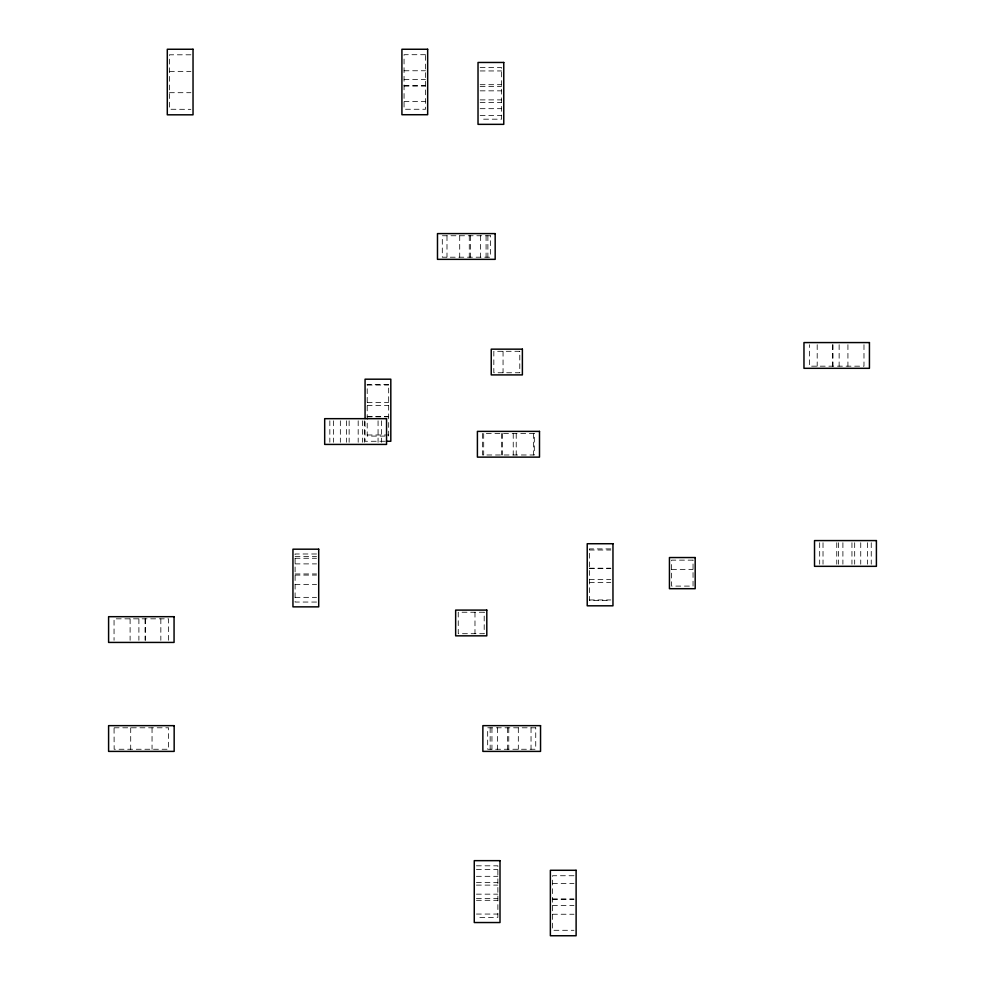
<?xml version="1.0" encoding="UTF-8"?>
<svg xmlns="http://www.w3.org/2000/svg" width="985" height="985" viewBox="0 0 985 985"><rect width="100%" height="100%" fill="white"/><g stroke="black" fill="none" stroke-linecap="round" stroke-linejoin="round"><path stroke-width="0.74" stroke-dasharray="4.92 3.69" d="M190.893 54.803L169.432 54.803L169.432 109.261L190.893 109.347M480.163 67.62L501.624 67.62L501.624 119.185L480.163 119.185M404.059 70.76L425.52 70.76M480.163 70.945L501.624 70.945M169.432 71.363L190.893 71.363M404.059 79.551L425.52 79.551M480.163 84.698L501.624 84.698M404.059 85.781L425.52 85.781M404.059 85.954L425.52 85.954M480.163 86.483L501.624 86.483M480.163 90.842L501.624 90.842M169.432 92.701L190.893 92.701M480.163 99.891L501.624 99.891M404.059 101.492L425.52 101.492M480.163 102.625L501.624 102.625M480.163 108.682L501.624 108.682M480.163 115.43L501.624 115.43M367.208 385.049L388.669 385.049M367.208 402.471L388.669 402.471M367.208 405.451L388.669 405.451M367.208 416.556L388.669 416.556M367.208 416.803L388.669 416.803M367.208 434.988L388.669 434.988M384.753 441.268L365.066 441.268L365.066 421.592M610.823 548.904L589.375 548.904L589.375 600.628L610.823 600.628M589.375 550.012L610.823 550.012M316.554 553.989L295.106 553.989L295.106 602.044L316.554 602.057M295.106 556.463L316.554 556.463M295.106 558.261L316.554 558.261M295.106 563.888L316.554 563.888M589.375 568.197L610.823 568.197M589.375 568.443L610.823 568.443M671.585 569.367L693.046 569.367M295.106 573.96L316.554 573.96M295.106 575.08L316.554 575.08M589.375 579.549L610.823 579.549M589.375 582.529L610.823 582.529M295.106 584.634L316.554 584.634M295.106 597.353L316.554 597.353M589.375 599.951L610.823 599.951M114.149 727.792L168.607 727.792L168.607 749.253L114.149 749.253L114.063 727.792M476.42 865.815L497.868 865.815L497.868 917.38L476.42 917.38M476.42 869.57L497.868 869.57M573.972 875.739L552.511 875.739L552.511 930.296L573.972 930.296M476.42 876.318L497.868 876.318M476.42 882.375L497.868 882.375M552.511 883.508L573.972 883.508M476.42 885.109L497.868 885.109M476.42 894.158L497.868 894.158M476.42 898.517L497.868 898.517M552.511 899.046L573.972 899.046M552.511 899.219L573.972 899.219M476.42 900.302L497.868 900.302M552.511 905.449L573.972 905.449M476.42 914.055L497.868 914.055M552.511 914.24L573.972 914.24M871.245 542.735L871.245 564.183M867.489 542.735L867.489 564.183M863.98 344.713L863.98 366.174L809.424 366.174L809.424 344.713M860.742 542.735L860.742 564.183M854.684 542.735L854.684 564.183M851.951 542.735L851.951 564.183M847.925 344.713L847.925 366.174M842.901 542.735L842.901 564.183M839.134 344.713L839.134 366.174M838.555 542.735L838.555 564.183M836.758 542.735L836.758 564.183M832.904 344.713L832.904 366.174M832.731 344.713L832.731 366.174M823.017 542.735L823.017 564.183M819.68 542.735L819.68 564.183M817.193 344.713L817.193 366.174M533.636 433.523L533.636 454.984M531.038 727.792L531.038 749.253M518.319 727.792L518.319 749.253M516.214 433.523L516.214 454.984M513.234 433.523L513.234 454.984M508.765 727.792L508.765 749.253M507.644 727.792L507.644 749.253M503.052 351.3L503.052 372.761M502.128 433.523L502.128 454.984M501.882 433.523L501.882 454.984M497.573 727.792L497.573 749.253M491.946 727.792L491.946 749.253M490.148 727.792L490.148 749.253M487.883 235.747L487.883 257.208M486.085 235.747L486.085 257.208M483.697 433.523L483.697 454.984M480.458 235.747L480.458 257.208M474.979 612.239L474.979 633.7M470.387 235.747L470.387 257.208M469.279 235.747L469.279 257.208M459.712 235.747L459.712 257.208M446.993 235.747L446.993 257.208M381.404 420.817L381.404 442.265M378.068 420.817L378.068 442.265M364.327 420.817L364.327 442.265M362.529 420.817L362.529 442.265M358.183 420.817L358.183 442.265M349.133 420.817L349.133 442.265M346.4 420.817L346.4 442.265M340.342 420.817L340.342 442.265M333.595 420.817L333.595 442.265M329.84 420.817L329.84 442.265M168.607 640.287L168.607 618.826L114.051 618.826L114.051 640.287M160.838 618.826L160.838 640.287M152.047 727.792L152.047 749.253M145.3 618.826L145.3 640.287M145.127 618.826L145.127 640.287M138.897 618.826L138.897 640.287M130.709 727.792L130.709 749.253M130.106 618.826L130.106 640.287M425.52 54.704L404.059 54.704L404.059 109.261L425.52 109.261L425.52 54.704M490.358 235.747L442.302 235.747L442.302 257.208L490.358 257.208L490.358 235.747M519.784 351.3L493.83 351.3L493.83 372.761L519.784 372.761L519.784 351.3M388.669 384.372L367.208 384.372L367.208 436.096L388.669 436.096L388.669 384.372M534.313 433.523L482.588 433.523L482.588 454.984L534.313 454.984L534.313 433.523M693.046 560.145L671.585 560.145L671.585 586.1L693.046 586.1L693.046 560.145M484.201 612.239L458.247 612.239L458.247 633.7L484.201 633.7L484.201 612.239M535.729 727.792L487.673 727.792L487.673 749.253L535.729 749.253L535.741 727.792"/><path stroke-width="1.48" d="M386.268 441.268L390.811 441.268L390.811 379.188L365.066 379.188L365.066 418.563M193.035 49.25L167.29 49.25L167.29 114.814L193.035 114.814L193.035 49.25M427.662 49.25L401.917 49.25L401.917 114.716L427.662 114.716L427.662 49.25M503.766 62.461L478.02 62.461L478.02 124.344L503.766 124.344L503.766 62.461M495.172 233.605L437.488 233.605L437.488 259.35L495.172 259.35L495.172 233.605M869.435 342.571L803.969 342.571L803.969 368.316L869.435 368.316L869.435 342.571M522.382 349.158L491.232 349.158L491.232 374.903L522.382 374.903L522.382 349.158M386.551 418.674L324.681 418.674L324.681 444.42L386.551 444.42L386.551 418.674M539.497 431.381L477.405 431.381L477.405 457.126L539.497 457.126L539.497 431.381M876.404 540.58L814.521 540.58L814.521 566.326L876.404 566.326L876.404 540.58M612.965 543.732L587.22 543.732L587.22 605.812L612.965 605.812L612.965 543.732M318.709 549.187L292.951 549.187L292.951 606.858L318.709 606.858L318.709 549.187M695.188 557.547L669.443 557.547L669.443 588.698L695.188 588.698L695.188 557.547M486.799 610.097L455.649 610.097L455.649 635.842L486.799 635.842L486.799 610.097M174.062 616.684L108.596 616.684L108.596 642.429L174.062 642.429L174.062 616.684M174.16 725.649L108.596 725.649L108.596 751.395L174.16 751.395L174.16 725.649M540.543 725.649L482.872 725.649L482.872 751.395L540.543 751.395L540.543 725.649M500.011 860.656L474.265 860.656L474.265 922.539L500.011 922.539L500.011 860.656M576.114 870.284L550.369 870.284L550.369 935.75L576.114 935.75L576.114 870.284"/></g></svg>
